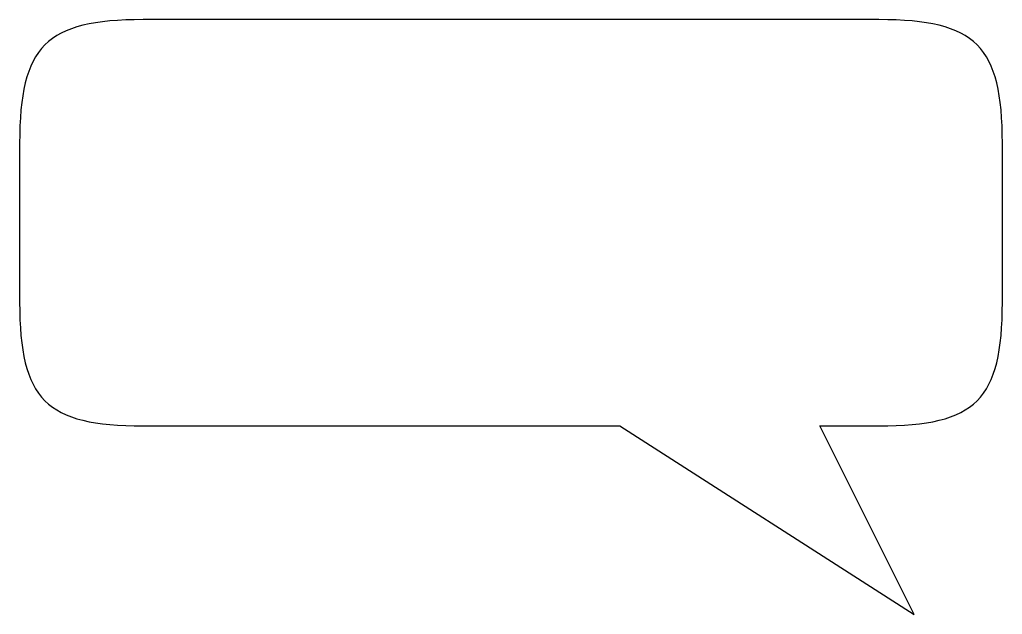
# Model space of a CAD drawing. Header units: centimetres. Extents: x -11.2 to 10.7, y -6.1 to 7.1.
import ezdxf

# ---------------------------------------------------------------- set-up
doc = ezdxf.new("R2010")
doc.units = ezdxf.units.CM
doc.header["$MEASUREMENT"] = 0
doc.layers.add('Camada 1', color=7, linetype='Continuous')

msp = doc.modelspace()

# ---------------------------------------------------------------- linework, layer by layer
at = {"layer": 'Camada 1'}
msp.add_open_spline([(-8.42727, 7.112), (-8.42727, 7.112), (7.91927, 7.112), (7.91927, 7.112), (7.91927, 7.112), (10.086, 7.112), (10.66549, 6.53248), (10.66549, 4.36578), (10.66549, 4.36578), (10.66549, 4.36578), (10.66549, 0.83494), (10.66549, 0.83494), (10.66549, 0.83494), (10.66549, -1.33179), (10.08597, -1.91128), (7.91927, -1.91128), (7.91927, -1.91128), (7.91927, -1.91128), (6.61154, -1.91127), (6.61154, -1.91127), (6.61154, -1.91127), (6.61154, -1.91127), (8.70389, -6.096), (8.70389, -6.096), (8.70389, -6.096), (8.70389, -6.096), (2.16527, -1.9113), (2.16527, -1.9113), (2.16527, -1.9113), (2.16527, -1.9113), (-8.42727, -1.9113), (-8.42727, -1.9113), (-8.42727, -1.9113), (-10.59397, -1.9113), (-11.17349, -1.33178), (-11.17349, 0.83492), (-11.17349, 0.83492), (-11.17349, 0.83492), (-11.17349, 4.36578), (-11.17349, 4.36578), (-11.17349, 4.36578), (-11.17349, 6.53248), (-10.59397, 7.112), (-8.42727, 7.112)], degree=3, knots=[0, 0, 0, 0, 0.08333333, 0.08333333, 0.08333333, 0.08333333, 0.16666667, 0.16666667, 0.16666667, 0.16666667, 0.25, 0.25, 0.25, 0.25, 0.33333333, 0.33333333, 0.33333333, 0.33333333, 0.41666667, 0.41666667, 0.41666667, 0.41666667, 0.5, 0.5, 0.5, 0.5, 0.58333333, 0.58333333, 0.58333333, 0.58333333, 0.66666667, 0.66666667, 0.66666667, 0.66666667, 0.75, 0.75, 0.75, 0.75, 0.83333333, 0.83333333, 0.83333333, 0.83333333, 1, 1, 1, 1], dxfattribs=at)

doc.saveas('drawing.dxf')
